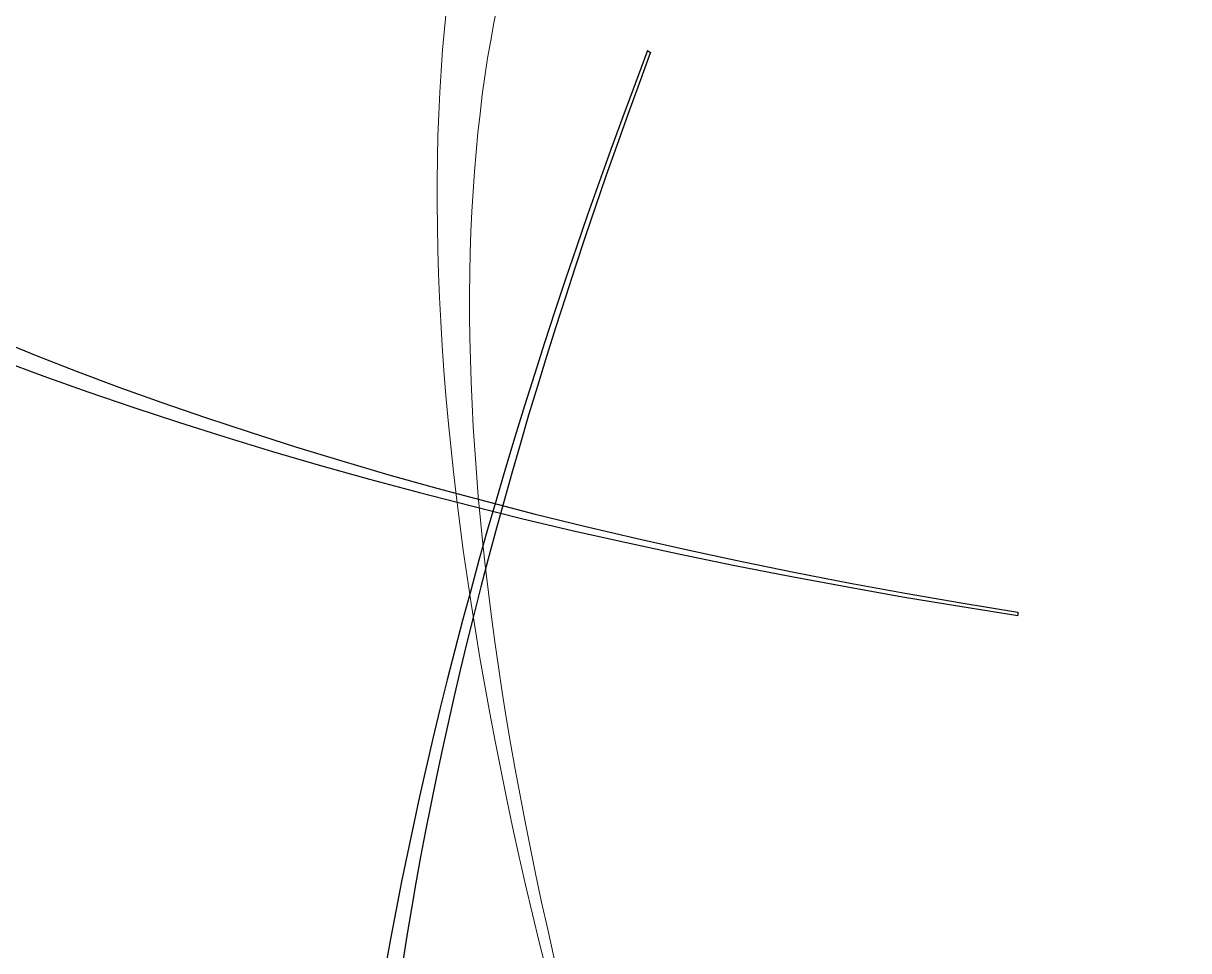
# Model space of a CAD drawing. Header units: millimetres. Extents: x -512 to 1189, y -10 to 841.
# Drawn here: x 1.197 to 2.394, y 9.517 to 10.469 of the extents above; entities that cross this region are included whole.
import ezdxf
from ezdxf.enums import TextEntityAlignment as Align

# ---------------------------------------------------------------- set-up
doc = ezdxf.new("R2010")
doc.units = ezdxf.units.MM
for name, color, linetype, lineweight in [('AM_5', 3, 'Continuous', 25), ('FRAME', 7, 'Continuous', 25), ('FRAME TEXT (THICK)', 7, 'Continuous', 35), ('gen - FRAME', 7, 'Continuous', 9), ('gen - FRAME TEXT (THICK)', 7, 'Continuous', 25), ('gen - FRAME TEXT (THIN)', 7, 'Continuous', 9)]:
    doc.layers.add(name, color=color, linetype=linetype, lineweight=lineweight)
doc.styles.add('AWE FONT', font='awe-font.shx', dxfattribs={"width": 0.8})
doc.styles.add('ROMANS', font='ROMANS.shx', dxfattribs={"height": 3.5})

# ---------------------------------------------------------------- blocks, each defined once
blk = doc.blocks.new('SB-A3_993-5.2(block)')
at = {"layer": 'FRAME'}
for p, q in [((1.8381, 10.4411), (1.8412, 10.4393)), ((2.2184, 9.8644), (2.2184, 9.8611))]:
    blk.add_line(p, q, dxfattribs=at)
for centre, major_axis, ratio, start_param, end_param in [((3.4184, 10.9721), (-3.175, 0), 0.377953, 4.942129, 7.466398), ((3.4184, 10.8971), (-3.025, 0), 0.371901, 4.841849, 7.446069), ((3.4184, 10.9721), (1.5875, 2.7496), 0.377953, 1.97545, 3.481628), ((3.3534, 11.0096), (1.5125, 2.6197), 0.371901, 1.996787, 3.49276)]:
    blk.add_ellipse(centre, major_axis=major_axis, ratio=ratio, start_param=start_param, end_param=end_param, dxfattribs=at)
at = {"layer": 'FRAME', "style": 'ROMANS', "width": 0.8, "flags": 8}
for tag, p in [('SHEET NUMBER 1', (66.2533, 280.4657)), ('NUMBER OF SHEETS 1', (66.1911, 277.0225)), ('SHEET NUMBER 2', (406.6358, 10.9082)), ('NUMBER OF SHEETS 2', (406.6358, 6.9082))]:
    blk.add_attdef(tag, p, '', height=2.5, dxfattribs=at)
at = {"layer": 'FRAME', "style": 'AWE FONT', "width": 0.8}
for tag, p in [('USED ON 01 - PREFIX', (17.1271, 266.8822)), ('USED ON 01 - DRG NUMBER', (16.0238, 263.9249)), ('USED ON 02 - PREFIX', (17.1271, 258.8822)), ('USED ON 02 - DRG NUMBER', (16.0238, 255.9249)), ('USED ON 03 - PREFIX', (17.1271, 250.8822)), ('USED ON 03 - DRG NUMBER', (16.0238, 247.9249)), ('USED ON 04 - PREFIX', (17.1271, 242.8822)), ('USED ON 04 - DRG NUMBER', (16.0238, 239.9249)), ('USED ON 05 - PREFIX', (17.1271, 234.8822)), ('USED ON 05 - DRG NUMBER', (16.0238, 231.9249)), ('USED ON 06 - PREFIX', (17.1271, 226.8822)), ('USED ON 06 - DRG NUMBER', (16.0238, 223.9249)), ('USED ON 07 - PREFIX', (17.1271, 218.8822)), ('USED ON 07 - DRG NUMBER', (16.0238, 215.9249)), ('USED ON 08 - PREFIX', (17.1271, 210.8822)), ('USED ON 08 - DRG NUMBER', (16.0238, 207.9249)), ('USED ON 09 - PREFIX', (17.1271, 202.8822)), ('USED ON 09 - DRG NUMBER', (16.0238, 199.9249)), ('USED ON 10 - PREFIX', (17.889, 194.8822)), ('USED ON 10 - DRG NUMBER', (16.7857, 191.9249)), ('USED ON 11 - PREFIX', (17.889, 186.8822)), ('USED ON 11 - DRG NUMBER', (16.7857, 183.9249)), ('USED ON 12 - PREFIX', (17.889, 178.8822)), ('USED ON 12 - DRG NUMBER', (16.7857, 175.9249)), ('USED ON 13 - PREFIX', (17.889, 170.8822)), ('USED ON 13 - DRG NUMBER', (16.7857, 167.9249))]:
    blk.add_attdef(tag, text='', height=2, dxfattribs=at).set_placement(p, align=Align.CENTER)
at = {"layer": 'FRAME', "style": 'ROMANS', "width": 0.8, "flags": 8}
blk.add_attdef('COPYRIGHT YEAR', text='', height=2, rotation=90, dxfattribs=at).set_placement((9.9397, 127.9675), align=Align.CENTER)
for tag, p, height in [('TEMPORY CAD REF', (4.9287, 64.0146), 3), ('CERTIFIED', (11.4251, 26.161), 2.5), ('CHECKED', (18.0435, 26.1579), 2.5), ('DRAWN', (24.6304, 26.1568), 2.5)]:
    blk.add_attdef(tag, p, '', height=height, rotation=90, dxfattribs=at)
at = {"layer": 'FRAME', "style": 'ROMANS', "flags": 8}
for tag, width, p in [('ISSUE 7', 0.8, (101.2492, 40.7254)), ('CHANGE NO 7', 0.7, (71.5584, 40.6183)), ('DATE 7', 0.7, (116.8098, 40.6183)), ('SUB-CONTRACTOR', 0.8, (269.4167, 36.5218)), ('ISSUE 6', 0.8, (101.2492, 35.9254)), ('CHANGE NO 6', 0.7, (71.5584, 35.8183)), ('DATE 6', 0.7, (116.8098, 35.8183)), ('TOLERANCE', 0.8, (215.0533, 32.4222)), ('ISSUE 5', 0.8, (101.2492, 31.1254)), ('CHANGE NO 5', 0.7, (71.5584, 31.0183)), ('DATE 5', 0.7, (116.8098, 31.0183)), ('DRAWING OFFICE REF', 0.8, (36.7442, 30.1298)), ('RESPONSIBLE AUTHORITY', 0.8, (269.4167, 27.0218)), ('ISSUE 4', 0.8, (101.2492, 26.3254)), ('CHANGE NO 4', 0.7, (71.5584, 26.2183)), ('DATE 4', 0.7, (116.8098, 26.2183)), ('ISSUE 3', 0.8, (101.2492, 21.5254)), ('CHANGE NO 3', 0.7, (71.5584, 21.4183)), ('DATE 3', 0.7, (116.8098, 21.4183)), ('SCALE', 0.8, (230.4468, 17.4867)), ('DIMS IN', 0.8, (205.2707, 17.4538)), ('ISSUE 2', 0.8, (101.2492, 16.7254)), ('CHANGE NO 2', 0.7, (71.5584, 16.6183)), ('DATE 2', 0.7, (116.8098, 16.6183)), ('ISSUE 1', 0.8, (101.2492, 11.9254)), ('CHANGE NO 1', 0.7, (71.5584, 11.8183)), ('DATE 1', 0.7, (116.8098, 11.8183)), ('SURFACE TEXTURE', 0.8, (219.316, 7.9169))]:
    blk.add_attdef(tag, text='', height=2.5, dxfattribs=dict(at, width=width)).set_placement(p, align=Align.CENTER)
at = {"layer": 'FRAME', "style": 'ROMANS', "width": 0.65, "flags": 8}
blk.add_attdef('CAD REF', text='', height=2.5, dxfattribs=at).set_placement((411.5657, 39.2454), align=Align.RIGHT)
at = {"layer": 'FRAME', "style": 'ROMANS', "width": 0.8, "flags": 8}
for tag, p in [('MATERIAL', (157.8673, 33.0033)), ('PROTECTIVE FINISH', (159.5463, 13.8457))]:
    blk.add_attdef(tag, text='', height=2.5, dxfattribs=at).set_placement(p, align=Align.MIDDLE_CENTER)
at = {"layer": 'FRAME', "style": 'ROMANS', "flags": 8}
blk.add_attdef('DRAWING OFFICE ID', (37.2233, 15.8883), '', height=2.5, dxfattribs=at)
for tag, p in [('DRAWING OFFICE LOCATION', (35.8162, 11.5343)), ('ESTABLISHMENT (A OR B)', (39.8094, 7.349))]:
    blk.add_attdef(tag, text='', height=2.5, dxfattribs=at).set_placement(p, align=Align.CENTER)
at = {"layer": 'FRAME TEXT (THICK)', "width": 0.8, "flags": 8}
for tag, style, p in [('PROTECTIVE MARKING 1', 'ROMANS', (49.1411, 285.9426)), ('DRAWING NUMBER 1', 'ROMANS', (39.5162, 278.3111)), ('TITLE 1', 'AWE FONT', (382.2591, 28.0421)), ('TITLE 2', 'AWE FONT', (382.659, 26.1061)), ('TITLE 3', 'AWE FONT', (382.659, 23.1061)), ('PROTECTIVE MARKING 2', 'AWE FONT', (390.5193, 16.3626)), ('DRAWING NUMBER 2', 'ROMANS', (380.4887, 8.2779))]:
    blk.add_attdef(tag, text='', height=3.5, dxfattribs=dict(at, style=style)).set_placement(p, align=Align.CENTER)
at = {"layer": 'FRAME TEXT (THICK)', "style": 'ROMANS', "width": 0.8, "flags": 8}
for tag, p in [('BUILDING(S) COVERED 1', (339.2868, 41.9989)), ('SERVICE CODE(S) 1', (311.8426, 41.981)), ('SERVICE CODE(S) 2', (311.8426, 37.1758)), ('BUILDING(S) COVERED 2', (339.5783, 37.1587)), ('SERVICE CODE(S) 3', (311.8426, 32.3706)), ('BUILDING(S) COVERED 3', (339.5783, 32.3643)), ('SERVICE CODE(S) 4', (311.8426, 27.5654)), ('BUILDING(S) COVERED 4', (339.6258, 27.5435)), ('SERVICE CODE(S) 5', (311.8426, 22.7602)), ('BUILDING(S) COVERED 5', (339.5775, 22.7459)), ('SERVICE CODE(S) 6', (311.8426, 17.955)), ('BUILDING(S) COVERED 6', (339.5635, 17.9481)), ('SERVICE CODE(S) 7', (311.8426, 13.1498)), ('BUILDING(S) COVERED 7', (339.5635, 13.1429)), ('SERVICE CODE(S) 8', (311.8426, 8.3446)), ('BUILDING(S) COVERED 8', (339.5635, 8.3377))]:
    blk.add_attdef(tag, text='', height=2.5, dxfattribs=at).set_placement(p, align=Align.MIDDLE_CENTER)
blk = doc.blocks.new('SB-A3_993-5.1(block)')
at = {"layer": 'gen - FRAME'}
for centre, major_axis, ratio, start_param, end_param in [((3.5195, 8.3224), (-1.5875, 2.7496), 0.377953, 5.94315, 7.466398), ((3.4546, 8.2849), (-1.5125, 2.6197), 0.371901, 5.932018, 7.446069)]:
    blk.add_ellipse(centre, major_axis=major_axis, ratio=ratio, start_param=start_param, end_param=end_param, dxfattribs=at)
at = {"layer": 'gen - FRAME TEXT (THICK)', "width": 0.8, "flags": 8}
for tag, style, p in [('PROTECTIVE MARKING 1', 'ROMANS', (59.6266, 285.9426)), ('DRAWING NUMBER 1', 'ROMANS', (49.4566, 278.3111)), ('TITLE 1', 'AWE FONT', (372.5129, 28.0421)), ('TITLE 2', 'AWE FONT', (372.9129, 26.1061)), ('TITLE 3', 'AWE FONT', (372.9129, 23.1061)), ('PROTECTIVE MARKING 2', 'AWE FONT', (380.7731, 16.3626)), ('DRAWING NUMBER 2', 'ROMANS', (371.2425, 8.2779))]:
    blk.add_attdef(tag, text='', height=3.5, dxfattribs=dict(at, style=style)).set_placement(p, align=Align.CENTER)
at = {"layer": 'gen - FRAME TEXT (THICK)', "style": 'ROMANS', "width": 0.8, "flags": 8}
for tag, p in [('BUILDING(S) COVERED 1', (17.1686, 263.436)), ('BUILDING(S) COVERED 2', (17.1686, 258.436)), ('BUILDING(S) COVERED 3', (17.1686, 253.436)), ('BUILDING(S) COVERED 4', (17.1686, 248.436)), ('BUILDING(S) COVERED 5', (17.1686, 243.436)), ('BUILDING(S) COVERED 6', (17.1686, 238.436)), ('BUILDING(S) COVERED 7', (17.1686, 233.436)), ('BUILDING(S) COVERED 8', (17.1686, 228.436)), ('SERVICE CODE(S) 8', (17.0097, 211.1285)), ('SERVICE CODE(S) 7', (17.0097, 206.1285)), ('SERVICE CODE(S) 6', (17.0097, 201.1285)), ('SERVICE CODE(S) 5', (17.0097, 196.1285)), ('SERVICE CODE(S) 4', (17.0097, 191.1285)), ('SERVICE CODE(S) 3', (17.0097, 186.1285)), ('SERVICE CODE(S) 2', (17.0097, 181.1285)), ('SERVICE CODE(S) 1', (17.0097, 176.1285))]:
    blk.add_attdef(tag, text='', height=2.5, dxfattribs=at).set_placement(p, align=Align.MIDDLE_CENTER)
at = {"layer": 'gen - FRAME TEXT (THIN)', "style": 'ROMANS', "width": 0.8, "flags": 8}
for tag, p in [('SHEET NUMBER 1', (81.5091, 280.5089)), ('NUMBER OF SHEETS 1', (81.4468, 277.0657)), ('SHEET NUMBER 2', (406.6358, 10.9082)), ('NUMBER OF SHEETS 2', (406.6358, 6.9082))]:
    blk.add_attdef(tag, p, '', height=2.5, dxfattribs=at)
blk.add_attdef('COPYRIGHT YEAR', text='', height=2, rotation=90, dxfattribs=at).set_placement((9.9397, 127.9675), align=Align.CENTER)
for tag, p, height in [('TEMPORY CAD REF', (4.9287, 60.5638), 3), ('CERTIFIED', (11.4251, 26.161), 2.5), ('CHECKED', (18.0435, 26.1579), 2.5), ('DRAWN', (24.6304, 26.1568), 2.5)]:
    blk.add_attdef(tag, p, '', height=height, rotation=90, dxfattribs=at)
for tag, p in [('CAD REF (PATH)', (410.3588, 41.0544)), ('CAD REF (FILE NAME)', (410.4664, 37.6665))]:
    blk.add_attdef(tag, text='', height=2.5, dxfattribs=at).set_placement(p, align=Align.RIGHT)
at = {"layer": 'gen - FRAME TEXT (THIN)', "style": 'ROMANS', "flags": 8}
for tag, width, p in [('ISSUE 7', 0.8, (100.8761, 40.7254)), ('CHANGE NO 7', 0.8, (74.5761, 40.6183)), ('DATE 7', 0.7, (117.3761, 40.6183)), ('ISSUE 6', 0.8, (100.8761, 35.9254)), ('CHANGE NO 6', 0.8, (74.5761, 35.8183)), ('DATE 6', 0.7, (117.3761, 35.8183)), ('SUB-CONTRACTOR', 0.8, (288.5701, 32.8546)), ('TOLERANCE', 0.8, (219.7497, 32.4222)), ('ISSUE 5', 0.8, (100.8761, 31.1254)), ('CHANGE NO 5', 0.8, (74.5761, 31.0183)), ('DATE 5', 0.7, (117.3761, 31.0183)), ('ISSUE 4', 0.8, (100.8761, 26.3254)), ('CHANGE NO 4', 0.8, (74.5761, 26.2183)), ('DATE 4', 0.7, (117.3761, 26.2183)), ('ISSUE 3', 0.8, (100.8761, 21.5254)), ('CHANGE NO 3', 0.8, (74.5761, 21.4183)), ('DATE 3', 0.7, (117.3761, 21.4183)), ('SCALE', 0.8, (233.2434, 17.4867)), ('DIMS IN', 0.8, (204.0127, 17.4538)), ('ISSUE 2', 0.8, (100.8761, 16.7254)), ('CHANGE NO 2', 0.8, (74.5761, 16.6183)), ('DATE 2', 0.7, (117.3761, 16.6183)), ('ISSUE 1', 0.8, (100.8761, 11.9254)), ('CHANGE NO 1', 0.8, (74.5761, 11.8183)), ('DATE 1', 0.7, (117.3761, 11.8183)), ('DRAWING OFFICE REF', 0.8, (41.8324, 10.8992)), ('SURFACE TEXTURE', 0.8, (216.4107, 7.9169))]:
    blk.add_attdef(tag, text='', height=2.5, dxfattribs=dict(at, width=width)).set_placement(p, align=Align.CENTER)
blk.add_attdef('DRAWING OFFICE ID', (41.1743, 35.8895), '', height=2.5, dxfattribs=at)
at = {"layer": 'gen - FRAME TEXT (THIN)', "style": 'ROMANS', "width": 0.8, "flags": 8}
for tag, p in [('MATERIAL', (159.4632, 33.0033)), ('PROTECTIVE FINISH', (161.1423, 13.8457))]:
    blk.add_attdef(tag, text='', height=2.5, dxfattribs=at).set_placement(p, align=Align.MIDDLE_CENTER)
at = {"layer": 'gen - FRAME TEXT (THIN)', "style": 'ROMANS', "flags": 8}
for tag, p in [('DRAWING OFFICE LOCATION', (39.7672, 31.5356)), ('ESTABLISHMENT (A OR B)', (43.7604, 27.3503))]:
    blk.add_attdef(tag, text='', height=2.5, dxfattribs=at).set_placement(p, align=Align.CENTER)

msp = doc.modelspace()

# ---------------------------------------------------------------- block references
msp.add_blockref('SB-A3_993-5.2(block)', (0, 0))
at = {"layer": 'AM_5'}
msp.add_blockref('SB-A3_993-5.1(block)', (0, 0), dxfattribs=at)
at = {"layer": 'FRAME'}
msp.add_blockref('SB-A3_993-5.2(block)', (0, 0), dxfattribs=at)

doc.saveas('drawing.dxf')
